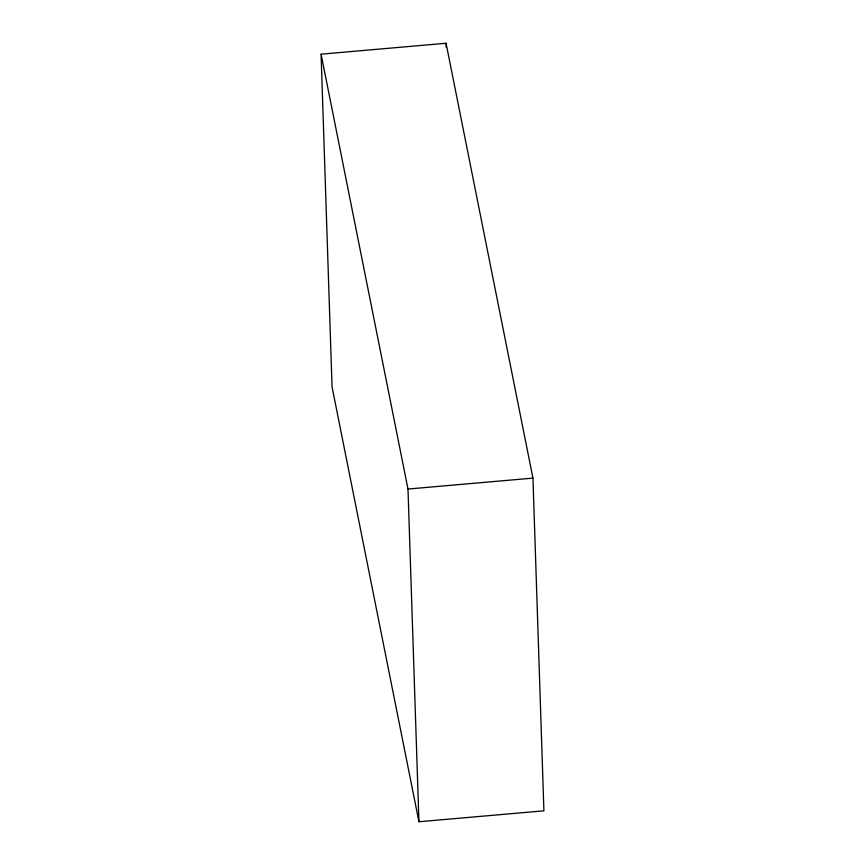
<?xml version="1.0" encoding="UTF-8"?>
<svg xmlns="http://www.w3.org/2000/svg" width="865" height="865" viewBox="0 0 865 865"><rect width="100%" height="100%" fill="white"/><g stroke="black" fill="none" stroke-linecap="round" stroke-linejoin="round"><path stroke-width="1.3" d="M321.088 54.181L446.059 43.25L532.948 478.118L543.912 810.819L418.941 821.75L332.052 386.882L321.088 54.181L407.988 489.039L418.941 821.75M407.988 489.039L532.948 478.118M446.059 43.25L446.189 47.294"/></g></svg>
